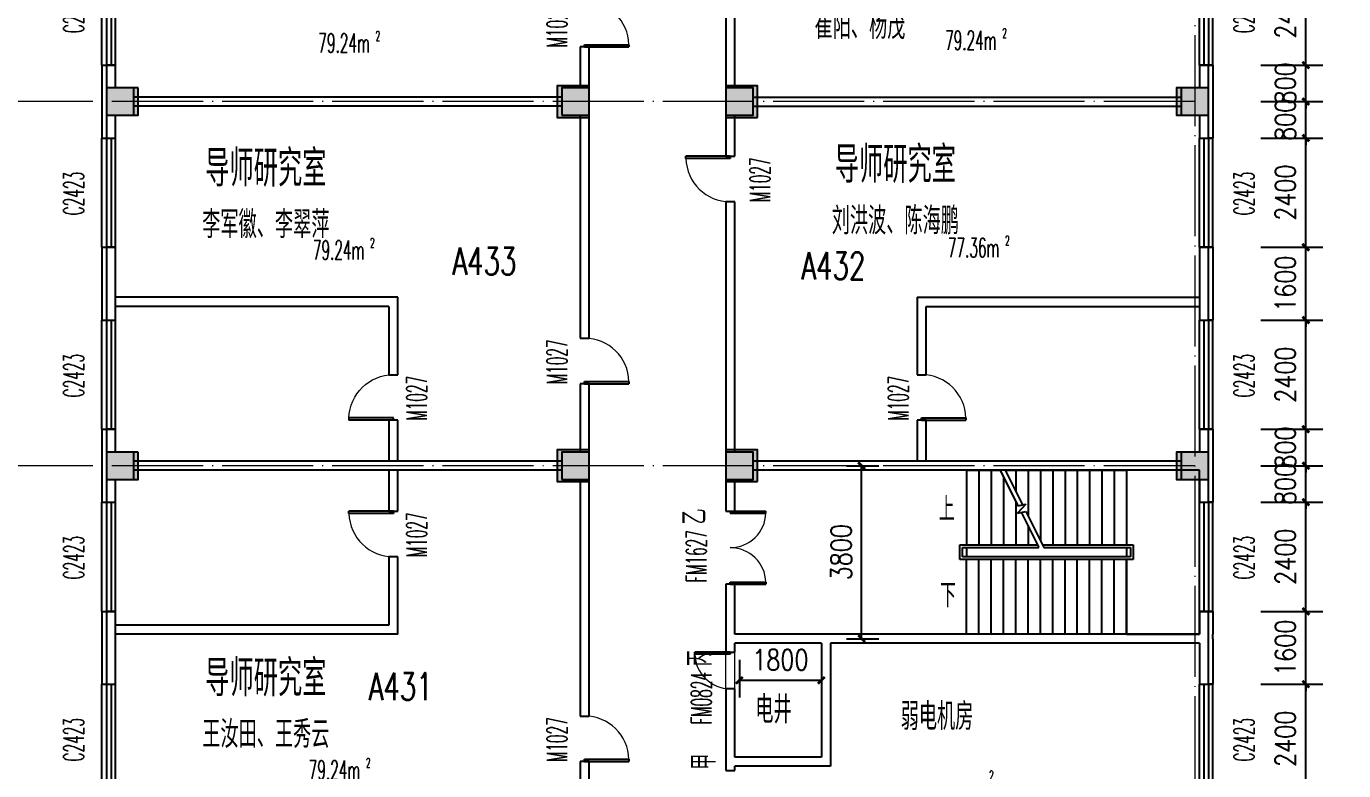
# Model space of a CAD drawing. Extents: x 1417642 to 3570900, y 124798 to 1191112.
# Drawn here: x 1441751 to 1470680, y 312517 to 328871 of the extents above; entities that cross this region are included whole.
import ezdxf

# ---------------------------------------------------------------- set-up
doc = ezdxf.new("R2010")
doc.units = 0
doc.header["$LTSCALE"] = 1000
doc.header["$MEASUREMENT"] = 0
doc.linetypes.add('DOTE', pattern=[2.42, 2, -0.2, 0.02, -0.2])
doc.layers.get('0').update_dxf_attribs({"linetype": 'CONTINUOUS'})
doc.layers.get('Defpoints').update_dxf_attribs({"linetype": 'CONTINUOUS'})
for name, color, linetype in [('colu', 2, 'CONTINUOUS'), ('COLUMN', 9, 'CONTINUOUS'), ('DIM_SYMB', 3, 'CONTINUOUS'), ('DOTE', 1, 'DOTE'), ('PUB_DIM', 3, 'CONTINUOUS'), ('PUB_HATCH', 8, 'CONTINUOUS'), ('PUB_TEXT', 40, 'CONTINUOUS'), ('SPACE', 7, 'CONTINUOUS'), ('STAIR', 2, 'CONTINUOUS'), ('SURFACE', 6, 'CONTINUOUS'), ('tiaozheng', 20, 'CONTINUOUS'), ('WALL', 4, 'CONTINUOUS'), ('WALL-MOVE', 6, 'CONTINUOUS'), ('WINDOW', 2, 'CONTINUOUS'), ('WINDOW_TEXT', 7, 'CONTINUOUS'), ('填充', 252, 'CONTINUOUS'), ('柱填充', 8, 'CONTINUOUS')]:
    doc.layers.add(name, color=color, linetype=linetype)
doc.styles.add('_TCH_DIM', font='ROMANS', dxfattribs={"width": 0.7, "bigfont": 'Z'})
doc.styles.add('_TCH_SPACE', font='ROMANS', dxfattribs={"width": 0.7, "height": 5, "bigfont": 'Z'})
doc.styles.add('_TCH_WINDOW', font='ROMANS.shx', dxfattribs={"width": 0.7, "height": 400, "bigfont": 'Z.shx'})
doc.styles.add('DIM_FONT', font='SIMPLEX.shx', dxfattribs={"width": 0.8})
doc.styles.add('Z', font='ROMANS', dxfattribs={"width": 0.7, "bigfont": 'Z'})
doc.dimstyles.new('DIMN150', dxfattribs={"dimscale": 1.5, "dimtxt": 300, "dimasz": 100, "dimexe": 250, "dimexo": 300, "dimgap": 150, "dimtad": 1, "dimdec": 0, "dimzin": 0, "dimdsep": 46, "dimtxsty": 'DIM_FONT', "dimblk": 'ARCHTICK', "dimcen": 0.09, "dimdle": 1.5, "dimclrt": 7, "dimazin": 2, "dimtfac": 1, "dimtdec": 0, "dimtix": 1, "dimtmove": 2, "dimatfit": 3, "dimldrblk": 'ARCHTICK', "dimfxl": 1, "dimtolj": 1, "dimtzin": 0, "dimarcsym": 0})

# ---------------------------------------------------------------- blocks, each defined once
blk = doc.blocks.new('896')
at = {"layer": '柱填充'}
h = blk.add_hatch(color=256, dxfattribs=at)
h.paths.add_polyline_path([(1580873, 568265), (1580873, 568965), (1580273, 568965), (1580273, 568265)])
h.paths.add_polyline_path([(1572873, 568265), (1572873, 568965), (1572273, 568965), (1572273, 568265)])
h.paths.add_polyline_path([(1564873, 568265), (1564873, 568965), (1564273, 568965), (1564273, 568265)])
h.paths.add_polyline_path([(1556873, 568265), (1556873, 568965), (1556273, 568965), (1556273, 568265)])
h.paths.add_polyline_path([(1546873, 568265), (1546873, 568965), (1546273, 568965), (1546273, 568265)])
h.paths.add_polyline_path([(1536873, 568265), (1536873, 568965), (1536273, 568965), (1536273, 568265)])
h.paths.add_polyline_path([(1533273, 568265), (1533273, 568965), (1532673, 568965), (1532673, 568265)])
h.paths.add_polyline_path([(1523273, 568365), (1523273, 568965), (1522673, 568965), (1522673, 568365)])
h.paths.add_polyline_path([(1590123, 558965), (1589423, 558965), (1589423, 558365), (1590123, 558365)])
h.paths.add_polyline_path([(1580923, 558365), (1580923, 559065), (1580223, 559065), (1580223, 558365)])
h.paths.add_polyline_path([(1572923, 558365), (1572923, 559065), (1572223, 559065), (1572223, 558365)])
h.paths.add_polyline_path([(1564923, 558365), (1564923, 559065), (1564223, 559065), (1564223, 558365)])
h.paths.add_polyline_path([(1556923, 558365), (1556923, 559065), (1556223, 559065), (1556223, 558365)])
h.paths.add_polyline_path([(1546923, 558365), (1546923, 559065), (1546223, 559065), (1546223, 558365)])
h.paths.add_polyline_path([(1536873, 558365), (1536873, 558965), (1536273, 558965), (1536273, 558365)])
h.paths.add_polyline_path([(1533273, 558365), (1533273, 558965), (1532673, 558965), (1532673, 558365)])
h.paths.add_polyline_path([(1523372, 558965), (1522672, 558965), (1522672, 558365), (1523372, 558365)])
h.paths.add_polyline_path([(1590123, 554765), (1590123, 555365), (1589523, 555365), (1589523, 554765)])
h.paths.add_polyline_path([(1580873, 554765), (1580873, 555365), (1580273, 555365), (1580273, 554765)])
h.paths.add_polyline_path([(1572873, 554765), (1572873, 555365), (1572273, 555365), (1572273, 554765)])
h.paths.add_polyline_path([(1564873, 554765), (1564873, 555365), (1564273, 555365), (1564273, 554765)])
h.paths.add_polyline_path([(1556873, 554765), (1556873, 555365), (1556273, 555365), (1556273, 554765)])
h.paths.add_polyline_path([(1546873, 554765), (1546873, 555365), (1546273, 555365), (1546273, 554765)])
h.paths.add_polyline_path([(1536873, 554765), (1536873, 555365), (1536273, 555365), (1536273, 554765)])
h.paths.add_polyline_path([(1533273, 554765), (1533273, 555365), (1532673, 555365), (1532673, 554765)])
h.paths.add_polyline_path([(1523372, 555365), (1522672, 555365), (1522672, 554765), (1523372, 554765)])
h.paths.add_polyline_path([(1590123, 546765), (1590123, 547365), (1589523, 547365), (1589523, 546765)])
h.paths.add_polyline_path([(1580873, 546765), (1580873, 547365), (1580273, 547365), (1580273, 546765)])
h.paths.add_polyline_path([(1572873, 546765), (1572873, 547365), (1572273, 547365), (1572273, 546765)])
h.paths.add_polyline_path([(1564873, 546765), (1564873, 547365), (1564273, 547365), (1564273, 546765)])
h.paths.add_polyline_path([(1556873, 546765), (1556873, 547365), (1556273, 547365), (1556273, 546765)])
h.paths.add_polyline_path([(1546873, 546715), (1546873, 547415), (1546173, 547415), (1546173, 546715)])
h.paths.add_polyline_path([(1536973, 546715), (1536973, 547415), (1536273, 547415), (1536273, 546715)])
h.paths.add_polyline_path([(1533273, 546715), (1533273, 547415), (1532573, 547415), (1532573, 546715)])
h.paths.add_polyline_path([(1523372, 547365), (1522672, 547365), (1522672, 546765), (1523372, 546765)])
h.paths.add_polyline_path([(1546873, 539365), (1546173, 539365), (1546173, 538765), (1546873, 538765)])
h.paths.add_polyline_path([(1536973, 538715), (1536973, 539415), (1536273, 539415), (1536273, 538715)])
h.paths.add_polyline_path([(1533273, 538715), (1533273, 539415), (1532573, 539415), (1532573, 538715)])
h.paths.add_polyline_path([(1523372, 539365), (1522672, 539365), (1522672, 538765), (1523372, 538765)])
h.paths.add_polyline_path([(1546873, 531365), (1546173, 531365), (1546173, 530765), (1546873, 530765)])
h.paths.add_polyline_path([(1536973, 530715), (1536973, 531415), (1536273, 531415), (1536273, 530715)])
h.paths.add_polyline_path([(1533273, 530715), (1533273, 531415), (1532573, 531415), (1532573, 530715)])
h.paths.add_polyline_path([(1523372, 531365), (1522672, 531365), (1522672, 530765), (1523372, 530765)])
h.paths.add_polyline_path([(1546873, 523365), (1546173, 523365), (1546173, 522765), (1546873, 522765)])
h.paths.add_polyline_path([(1536973, 522715), (1536973, 523415), (1536273, 523415), (1536273, 522715)])
h.paths.add_polyline_path([(1533273, 522715), (1533273, 523415), (1532573, 523415), (1532573, 522715)])
h.paths.add_polyline_path([(1523372, 523365), (1522672, 523365), (1522672, 522765), (1523372, 522765)])
h.paths.add_polyline_path([(1546873, 515365), (1546173, 515365), (1546173, 514765), (1546873, 514765)])
h.paths.add_polyline_path([(1536973, 514715), (1536973, 515415), (1536273, 515415), (1536273, 514715)])
h.paths.add_polyline_path([(1533273, 514715), (1533273, 515415), (1532573, 515415), (1532573, 514715)])
h.paths.add_polyline_path([(1523372, 515365), (1522672, 515365), (1522672, 514765), (1523372, 514765)])
h.paths.add_polyline_path([(1546873, 507365), (1546173, 507365), (1546173, 506765), (1546873, 506765)])
h.paths.add_polyline_path([(1536973, 506715), (1536973, 507415), (1536273, 507415), (1536273, 506715)])
h.paths.add_polyline_path([(1533273, 506715), (1533273, 507415), (1532573, 507415), (1532573, 506715)])
h.paths.add_polyline_path([(1523372, 507365), (1522672, 507365), (1522672, 506765), (1523372, 506765)])
h.paths.add_polyline_path([(1546873, 499365), (1546173, 499365), (1546173, 498765), (1546873, 498765)])
h.paths.add_polyline_path([(1536973, 498715), (1536973, 499415), (1536273, 499415), (1536273, 498715)])
h.paths.add_polyline_path([(1533273, 498715), (1533273, 499415), (1532573, 499415), (1532573, 498715)])
h.paths.add_polyline_path([(1523372, 499365), (1522672, 499365), (1522672, 498765), (1523372, 498765)])
h.paths.add_polyline_path([(1546873, 490765), (1546873, 491365), (1546273, 491365), (1546273, 490765)])
h.paths.add_polyline_path([(1536873, 490765), (1536873, 491365), (1536273, 491365), (1536273, 490765)])
h.paths.add_polyline_path([(1533273, 490765), (1533273, 491365), (1532673, 491365), (1532673, 490765)])
h.paths.add_polyline_path([(1523273, 490765), (1523273, 491365), (1522673, 491365), (1522673, 490765)])
at = {"layer": 'colu'}
for points in [[(1523372, 531365), (1522672, 531365), (1522672, 530765), (1523372, 530765)], [(1533273, 530715), (1533273, 531415), (1532573, 531415), (1532573, 530715)], [(1536973, 530715), (1536973, 531415), (1536273, 531415), (1536273, 530715)], [(1546873, 531365), (1546173, 531365), (1546173, 530765), (1546873, 530765)], [(1523372, 523365), (1522672, 523365), (1522672, 522765), (1523372, 522765)], [(1533273, 522715), (1533273, 523415), (1532573, 523415), (1532573, 522715)], [(1536973, 522715), (1536973, 523415), (1536273, 523415), (1536273, 522715)], [(1546873, 523365), (1546173, 523365), (1546173, 522765), (1546873, 522765)]]:
    blk.add_lwpolyline(points, close=True, dxfattribs=at)
blk = doc.blocks.new('_ArchTick')
at = {"color": 0, "linetype": 'ByBlock', "const_width": 0.4}
blk.add_lwpolyline([(-0.5, -0.5), (0.5, 0.5)], dxfattribs=at)
blk = doc.blocks.new('*D1134')
at = {"layer": 'Defpoints', "color": 0}
for p in [(1468409, 314417), (1469849, 314417), (1468409, 312017)]:
    blk.add_point(p, dxfattribs=at)
at = {"layer": 'PUB_DIM', "color": 0, "lineweight": -2}
for p, q in [((1468859, 314417), (1470224, 314417)), ((1469849, 312015), (1469849, 314419)), ((1468859, 312017), (1470224, 312017))]:
    blk.add_line(p, q, dxfattribs=at)
at = {"layer": 'PUB_DIM', "color": 0, "lineweight": -2, "xscale": 150, "yscale": 150, "zscale": 150}
for p, rotation in [((1469849, 314417), 90), ((1469849, 312017), 270)]:
    blk.add_blockref('_ArchTick', p, dxfattribs=dict(at, rotation=rotation))
at = {"layer": 'PUB_DIM', "color": 7, "insert": (1469399, 313217), "char_height": 450, "attachment_point": 5, "rotation": 90, "style": 'DIM_FONT'}
blk.add_mtext('\\A1;2400', dxfattribs=at)
blk = doc.blocks.new('*D1135')
at = {"layer": 'Defpoints', "color": 0}
for p in [(1468409, 316017), (1469849, 316017), (1468409, 314417)]:
    blk.add_point(p, dxfattribs=at)
at = {"layer": 'PUB_DIM', "color": 0, "lineweight": -2}
for p, q in [((1468859, 316017), (1470224, 316017)), ((1469849, 316017), (1469849, 316167)), ((1469849, 314417), (1469849, 316017)), ((1468859, 314417), (1470224, 314417)), ((1469849, 314417), (1469849, 314267))]:
    blk.add_line(p, q, dxfattribs=at)
at = {"layer": 'PUB_DIM', "color": 0, "lineweight": -2, "xscale": 150, "yscale": 150, "zscale": 150}
for p, rotation in [((1469849, 316017), 270), ((1469849, 314417), 90)]:
    blk.add_blockref('_ArchTick', p, dxfattribs=dict(at, rotation=rotation))
at = {"layer": 'PUB_DIM', "color": 7, "insert": (1469399, 315217), "char_height": 450, "attachment_point": 5, "rotation": 90, "style": 'DIM_FONT'}
blk.add_mtext('\\A1;1600', dxfattribs=at)
blk = doc.blocks.new('*D1136')
at = {"layer": 'Defpoints', "color": 0}
for p in [(1468409, 318417), (1469849, 318417), (1468409, 316017)]:
    blk.add_point(p, dxfattribs=at)
at = {"layer": 'PUB_DIM', "color": 0, "lineweight": -2}
for p, q in [((1468859, 318417), (1470224, 318417)), ((1469849, 316015), (1469849, 318419)), ((1468859, 316017), (1470224, 316017))]:
    blk.add_line(p, q, dxfattribs=at)
at = {"layer": 'PUB_DIM', "color": 0, "lineweight": -2, "xscale": 150, "yscale": 150, "zscale": 150}
for p, rotation in [((1469849, 318417), 90), ((1469849, 316017), 270)]:
    blk.add_blockref('_ArchTick', p, dxfattribs=dict(at, rotation=rotation))
at = {"layer": 'PUB_DIM', "color": 7, "insert": (1469399, 317217), "char_height": 450, "attachment_point": 5, "rotation": 90, "style": 'DIM_FONT'}
blk.add_mtext('\\A1;2400', dxfattribs=at)
blk = doc.blocks.new('*D1137')
at = {"layer": 'Defpoints', "color": 0}
for p in [(1468409, 319217), (1469849, 319217), (1468409, 318417)]:
    blk.add_point(p, dxfattribs=at)
at = {"layer": 'PUB_DIM', "color": 0, "lineweight": -2}
for p, q in [((1468859, 319217), (1470224, 319217)), ((1469849, 319217), (1469849, 319367)), ((1469849, 318417), (1469849, 319217)), ((1468859, 318417), (1470224, 318417)), ((1469849, 318417), (1469849, 318267))]:
    blk.add_line(p, q, dxfattribs=at)
at = {"layer": 'PUB_DIM', "color": 0, "lineweight": -2, "xscale": 150, "yscale": 150, "zscale": 150}
for p, rotation in [((1469849, 319217), 270), ((1469849, 318417), 90)]:
    blk.add_blockref('_ArchTick', p, dxfattribs=dict(at, rotation=rotation))
at = {"layer": 'PUB_DIM', "color": 7, "insert": (1469399, 318817), "char_height": 450, "attachment_point": 5, "rotation": 90, "style": 'DIM_FONT'}
blk.add_mtext('\\A1;800', dxfattribs=at)
blk = doc.blocks.new('*D1138')
at = {"layer": 'Defpoints', "color": 0}
for p in [(1468409, 320017), (1469849, 320017), (1468409, 319217)]:
    blk.add_point(p, dxfattribs=at)
at = {"layer": 'PUB_DIM', "color": 0, "lineweight": -2}
for p, q in [((1468859, 320017), (1470224, 320017)), ((1469849, 320017), (1469849, 320167)), ((1469849, 319217), (1469849, 320017)), ((1468859, 319217), (1470224, 319217)), ((1469849, 319217), (1469849, 319067))]:
    blk.add_line(p, q, dxfattribs=at)
at = {"layer": 'PUB_DIM', "color": 0, "lineweight": -2, "xscale": 150, "yscale": 150, "zscale": 150}
for p, rotation in [((1469849, 320017), 270), ((1469849, 319217), 90)]:
    blk.add_blockref('_ArchTick', p, dxfattribs=dict(at, rotation=rotation))
at = {"layer": 'PUB_DIM', "color": 7, "insert": (1469399, 319617), "char_height": 450, "attachment_point": 5, "rotation": 90, "style": 'DIM_FONT'}
blk.add_mtext('\\A1;800', dxfattribs=at)
blk = doc.blocks.new('*D1139')
at = {"layer": 'Defpoints', "color": 0}
for p in [(1468409, 322417), (1469849, 322417), (1468409, 320017)]:
    blk.add_point(p, dxfattribs=at)
at = {"layer": 'PUB_DIM', "color": 0, "lineweight": -2}
for p, q in [((1468859, 322417), (1470224, 322417)), ((1469849, 320015), (1469849, 322419)), ((1468859, 320017), (1470224, 320017))]:
    blk.add_line(p, q, dxfattribs=at)
at = {"layer": 'PUB_DIM', "color": 0, "lineweight": -2, "xscale": 150, "yscale": 150, "zscale": 150}
for p, rotation in [((1469849, 322417), 90), ((1469849, 320017), 270)]:
    blk.add_blockref('_ArchTick', p, dxfattribs=dict(at, rotation=rotation))
at = {"layer": 'PUB_DIM', "color": 7, "insert": (1469399, 321217), "char_height": 450, "attachment_point": 5, "rotation": 90, "style": 'DIM_FONT'}
blk.add_mtext('\\A1;2400', dxfattribs=at)
blk = doc.blocks.new('*D1140')
at = {"layer": 'Defpoints', "color": 0}
for p in [(1468409, 324017), (1469849, 324017), (1468409, 322417)]:
    blk.add_point(p, dxfattribs=at)
at = {"layer": 'PUB_DIM', "color": 0, "lineweight": -2}
for p, q in [((1468859, 324017), (1470224, 324017)), ((1469849, 324017), (1469849, 324167)), ((1469849, 322417), (1469849, 324017)), ((1468859, 322417), (1470224, 322417)), ((1469849, 322417), (1469849, 322267))]:
    blk.add_line(p, q, dxfattribs=at)
at = {"layer": 'PUB_DIM', "color": 0, "lineweight": -2, "xscale": 150, "yscale": 150, "zscale": 150}
for p, rotation in [((1469849, 324017), 270), ((1469849, 322417), 90)]:
    blk.add_blockref('_ArchTick', p, dxfattribs=dict(at, rotation=rotation))
at = {"layer": 'PUB_DIM', "color": 7, "insert": (1469399, 323217), "char_height": 450, "attachment_point": 5, "rotation": 90, "style": 'DIM_FONT'}
blk.add_mtext('\\A1;1600', dxfattribs=at)
blk = doc.blocks.new('*D1141')
at = {"layer": 'Defpoints', "color": 0}
for p in [(1468409, 326417), (1469849, 326417), (1468409, 324017)]:
    blk.add_point(p, dxfattribs=at)
at = {"layer": 'PUB_DIM', "color": 0, "lineweight": -2}
for p, q in [((1468859, 326417), (1470224, 326417)), ((1469849, 324015), (1469849, 326419)), ((1468859, 324017), (1470224, 324017))]:
    blk.add_line(p, q, dxfattribs=at)
at = {"layer": 'PUB_DIM', "color": 0, "lineweight": -2, "xscale": 150, "yscale": 150, "zscale": 150}
for p, rotation in [((1469849, 326417), 90), ((1469849, 324017), 270)]:
    blk.add_blockref('_ArchTick', p, dxfattribs=dict(at, rotation=rotation))
at = {"layer": 'PUB_DIM', "color": 7, "insert": (1469399, 325217), "char_height": 450, "attachment_point": 5, "rotation": 90, "style": 'DIM_FONT'}
blk.add_mtext('\\A1;2400', dxfattribs=at)
blk = doc.blocks.new('*D1142')
at = {"layer": 'Defpoints', "color": 0}
for p in [(1468409, 327217), (1469849, 327217), (1468409, 326417)]:
    blk.add_point(p, dxfattribs=at)
at = {"layer": 'PUB_DIM', "color": 0, "lineweight": -2}
for p, q in [((1468859, 327217), (1470224, 327217)), ((1469849, 327217), (1469849, 327367)), ((1469849, 326417), (1469849, 327217)), ((1468859, 326417), (1470224, 326417)), ((1469849, 326417), (1469849, 326267))]:
    blk.add_line(p, q, dxfattribs=at)
at = {"layer": 'PUB_DIM', "color": 0, "lineweight": -2, "xscale": 150, "yscale": 150, "zscale": 150}
for p, rotation in [((1469849, 327217), 270), ((1469849, 326417), 90)]:
    blk.add_blockref('_ArchTick', p, dxfattribs=dict(at, rotation=rotation))
at = {"layer": 'PUB_DIM', "color": 7, "insert": (1469399, 326817), "char_height": 450, "attachment_point": 5, "rotation": 90, "style": 'DIM_FONT'}
blk.add_mtext('\\A1;800', dxfattribs=at)
blk = doc.blocks.new('*D1143')
at = {"layer": 'Defpoints', "color": 0}
for p in [(1468409, 328017), (1469849, 328017), (1468409, 327217)]:
    blk.add_point(p, dxfattribs=at)
at = {"layer": 'PUB_DIM', "color": 0, "lineweight": -2}
for p, q in [((1469849, 328017), (1469849, 328167)), ((1468859, 328017), (1470224, 328017)), ((1469849, 327217), (1469849, 328017)), ((1468859, 327217), (1470224, 327217)), ((1469849, 327217), (1469849, 327067))]:
    blk.add_line(p, q, dxfattribs=at)
at = {"layer": 'PUB_DIM', "color": 0, "lineweight": -2, "xscale": 150, "yscale": 150, "zscale": 150}
for p, rotation in [((1469849, 328017), 270), ((1469849, 327217), 90)]:
    blk.add_blockref('_ArchTick', p, dxfattribs=dict(at, rotation=rotation))
at = {"layer": 'PUB_DIM', "color": 7, "insert": (1469399, 327617), "char_height": 450, "attachment_point": 5, "rotation": 90, "style": 'DIM_FONT'}
blk.add_mtext('\\A1;800', dxfattribs=at)
blk = doc.blocks.new('*D1144')
at = {"layer": 'Defpoints', "color": 0}
for p in [(1468409, 330417), (1469849, 330417), (1468409, 328017)]:
    blk.add_point(p, dxfattribs=at)
at = {"layer": 'PUB_DIM', "color": 0, "lineweight": -2}
for p, q in [((1468859, 330417), (1470224, 330417)), ((1469849, 328015), (1469849, 330419)), ((1468859, 328017), (1470224, 328017))]:
    blk.add_line(p, q, dxfattribs=at)
at = {"layer": 'PUB_DIM', "color": 0, "lineweight": -2, "xscale": 150, "yscale": 150, "zscale": 150}
for p, rotation in [((1469849, 330417), 90), ((1469849, 328017), 270)]:
    blk.add_blockref('_ArchTick', p, dxfattribs=dict(at, rotation=rotation))
at = {"layer": 'PUB_DIM', "color": 7, "insert": (1469399, 329217), "char_height": 450, "attachment_point": 5, "rotation": 90, "style": 'DIM_FONT'}
blk.add_mtext('\\A1;2400', dxfattribs=at)
blk = doc.blocks.new('*D1178')
at = {"layer": 'Defpoints', "color": 0}
for p in [(1459310, 319217), (1460094, 319217), (1459310, 315417)]:
    blk.add_point(p, dxfattribs=at)
at = {"layer": 'PUB_DIM', "color": 0, "lineweight": -2}
for p, q in [((1459760, 319217), (1460469, 319217)), ((1460094, 315415), (1460094, 319219)), ((1459760, 315417), (1460469, 315417))]:
    blk.add_line(p, q, dxfattribs=at)
at = {"layer": 'PUB_DIM', "color": 0, "lineweight": -2, "xscale": 150, "yscale": 150, "zscale": 150}
for p, rotation in [((1460094, 319217), 90), ((1460094, 315417), 270)]:
    blk.add_blockref('_ArchTick', p, dxfattribs=dict(at, rotation=rotation))
at = {"layer": 'PUB_DIM', "color": 7, "insert": (1459644, 317317), "char_height": 450, "attachment_point": 5, "rotation": 90, "style": 'DIM_FONT'}
blk.add_mtext('\\A1;3800', dxfattribs=at)
blk = doc.blocks.new('*D1443')
at = {"layer": 'Defpoints', "color": 0}
for p in [(1457410, 315403), (1459210, 315403), (1459210, 314503)]:
    blk.add_point(p, dxfattribs=at)
at = {"layer": 'PUB_DIM', "color": 0, "lineweight": -2}
for p, q in [((1457410, 314953), (1457410, 314128)), ((1459210, 314953), (1459210, 314128)), ((1457408, 314503), (1459213, 314503))]:
    blk.add_line(p, q, dxfattribs=at)
at = {"layer": 'PUB_DIM', "color": 0, "lineweight": -2, "xscale": 150, "yscale": 150, "zscale": 150, "rotation": 180}
blk.add_blockref('_ArchTick', (1457410, 314503), dxfattribs=at)
at = {"layer": 'PUB_DIM', "color": 0, "lineweight": -2, "xscale": 150, "yscale": 150, "zscale": 150}
blk.add_blockref('_ArchTick', (1459210, 314503), dxfattribs=at)
at = {"layer": 'PUB_DIM', "color": 7, "insert": (1458310, 314953), "char_height": 450, "attachment_point": 5, "style": 'DIM_FONT'}
blk.add_mtext('\\A1;1800', dxfattribs=at)
blk = doc.blocks.new('_FZH')
blk.add_lwpolyline([(-0.5, -0.5), (0.5, -0.5), (0.5, 0.5), (-0.5, 0.5)], close=True)
at = {"layer": 'PUB_HATCH'}
blk.add_solid([(-0.5, -0.5), (0.5, -0.5), (-0.5, 0.5), (0.5, 0.5)], dxfattribs=at)
blk = doc.blocks.new('$TCHSYS$WIN2D')
for p, q in [((-0.5, 0.5), (0.5, 0.5)), ((-0.5, 0.5), (-0.5, -0.5)), ((0.5, 0.5), (0.5, -0.5)), ((0.5, 0.167), (-0.5, 0.167)), ((0.5, -0.167), (-0.5, -0.167)), ((-0.5, -0.5), (0.5, -0.5))]:
    blk.add_line(p, q)
blk = doc.blocks.new('$DorLib2D$00000001')
for p, q in [((0.45, 0.975), (0.5, 0.975)), ((0.45, 0), (0.45, 0.975)), ((0.5, 0), (0.5, 0.975)), ((0.5, 0), (0.45, 0))]:
    blk.add_line(p, q)
at = {"lineweight": 13}
blk.add_arc((0.475, 0), 0.975, 91.4693, 180, dxfattribs=at)
blk = doc.blocks.new('$DorLib2D$00000002')
for p, q in [((-0.5, 0), (-0.5, 0.4875)), ((-0.475, 0.4875), (-0.5, 0.4875)), ((-0.475, 0), (-0.475, 0.4875)), ((0.475, 0), (0.475, 0.4875)), ((0.475, 0.4875), (0.5, 0.4875)), ((0.5, 0), (0.5, 0.4875)), ((-0.5, 0), (-0.475, 0)), ((0.5, 0), (0.475, 0))]:
    blk.add_line(p, q)
at = {"lineweight": 13}
for centre, start, end in [((-0.4875, 0), 0, 88.53072), ((0.4875, 0), 91.46928, 180)]:
    blk.add_arc(centre, 0.4875, start, end, dxfattribs=at)

msp = doc.modelspace()

# ---------------------------------------------------------------- linework, layer by layer
at = {"layer": 'DIM_SYMB'}
for points in [[(1462265.3, 318267, 0, 0, 0), (1463030.3, 318267, 120, 0, 0), (1463480.3, 318267, 0, 0, 0)], [(1462265.3, 316367, 0, 0, 0), (1466710.3, 316367, 0, 0, 0), (1466710.3, 318267, 0, 0, 0), (1464200.3, 318267, 120, 0, 0), (1463750.3, 318267, 0, 0, 0)]]:
    msp.add_lwpolyline(points, format="xyseb", dxfattribs=at)
at = {"layer": 'DOTE', "lineweight": 0}
for points in [[(1467410.3, 369817), (1467410.3, 259645.1)], [(1467410.3, 327217), (1432083.9, 327217)], [(1467410.3, 319217), (1432083.9, 319217)]]:
    msp.add_lwpolyline(points, dxfattribs=at)
at = {"layer": 'STAIR'}
for p, q in [((1462400.3, 319117), (1463136.3, 319117)), ((1462400.3, 319117), (1462400.3, 317477)), ((1462670.3, 319117), (1462670.3, 317477)), ((1462940.3, 319117), (1462940.3, 317477)), ((1463136.3, 319117), (1463524.5, 318337.1)), ((1463248, 319117), (1465910.3, 319117)), ((1463248, 319117), (1463626, 318357.7)), ((1463480.3, 319117), (1463480.3, 318650.4)), ((1463750.3, 319117), (1463750.3, 318108)), ((1464020.3, 319117), (1464020.3, 317565.6)), ((1464290.3, 319117), (1464290.3, 317477)), ((1464560.3, 319117), (1464560.3, 317477)), ((1464830.3, 319117), (1464830.3, 317477)), ((1465100.3, 319117), (1465100.3, 317477)), ((1465370.3, 319117), (1465370.3, 317477)), ((1465640.3, 319117), (1465640.3, 317477)), ((1465910.3, 319117), (1465910.3, 317477)), ((1467510.3, 319117), (1465910.3, 319117)), ((1465910.3, 319117), (1465910.3, 317477)), ((1467510.3, 315517), (1467510.3, 319117)), ((1463210.3, 318968.3), (1463210.3, 317477)), ((1463480.3, 318426), (1463480.3, 317477)), ((1463699.4, 318372.6), (1463514.1, 318177.6)), ((1463524.5, 318337.1), (1463699.4, 318372.6)), ((1463514.1, 318177.6), (1463697.2, 318214.7)), ((1463595.7, 318194.1), (1463982.6, 317417)), ((1463697.2, 318214.7), (1464094.3, 317417)), ((1463750.3, 317883.6), (1463750.3, 317477)), ((1462250.3, 317157), (1462250.3, 317477)), ((1462250.3, 317477), (1463952.7, 317477)), ((1462310.3, 317217), (1462310.3, 317417)), ((1462310.3, 317417), (1463982.6, 317417)), ((1462400.3, 317417), (1463982.6, 317417)), ((1462400.3, 317417), (1462400.3, 317217)), ((1464064.4, 317477), (1466060.3, 317477)), ((1464094.3, 317417), (1465910.3, 317417)), ((1464094.3, 317417), (1466000.3, 317417)), ((1465910.3, 317417), (1465910.3, 317217)), ((1466000.3, 317417), (1466000.3, 317217)), ((1466060.3, 317477), (1466060.3, 317157)), ((1466060.3, 317157), (1462250.3, 317157)), ((1466000.3, 317217), (1462310.3, 317217)), ((1465910.3, 317217), (1462400.3, 317217)), ((1462400.3, 315517), (1462400.3, 317157)), ((1462670.3, 315517), (1462670.3, 317157)), ((1462940.3, 315517), (1462940.3, 317157)), ((1463210.3, 315517), (1463210.3, 317157)), ((1463480.3, 315517), (1463480.3, 317157)), ((1463750.3, 315517), (1463750.3, 317157)), ((1464020.3, 315517), (1464020.3, 317157)), ((1464290.3, 315517), (1464290.3, 317157)), ((1464560.3, 315517), (1464560.3, 317157)), ((1464830.3, 315517), (1464830.3, 317157)), ((1465100.3, 315517), (1465100.3, 317157)), ((1465370.3, 315517), (1465370.3, 317157)), ((1465640.3, 315517), (1465640.3, 317157)), ((1465910.3, 315517), (1465910.3, 317157)), ((1465910.3, 317157), (1465910.3, 315517)), ((1465910.3, 315517), (1462400.3, 315517)), ((1465910.3, 315517), (1467510.3, 315517))]:
    msp.add_line(p, q, dxfattribs=at)
at = {"layer": 'SURFACE'}
for p, q in [((1443410.3, 328017), (1443510.3, 328017)), ((1443410.3, 328017), (1443410.3, 327217)), ((1467810.3, 328017), (1467710.3, 328017)), ((1467810.3, 328017), (1467810.3, 327217)), ((1443410.3, 327417), (1443410.3, 326417)), ((1467810.3, 327217), (1467810.3, 326417)), ((1443410.3, 326417), (1443510.3, 326417)), ((1467810.3, 326417), (1467710.3, 326417)), ((1443410.3, 324017), (1443510.3, 324017)), ((1443410.3, 324017), (1443410.3, 322817)), ((1467810.3, 324017), (1467710.3, 324017)), ((1467810.3, 324017), (1467810.3, 322817)), ((1443410.3, 322817), (1443410.3, 322417)), ((1467810.3, 322817), (1467810.3, 322417)), ((1443410.3, 322417), (1443510.3, 322417)), ((1467810.3, 322417), (1467710.3, 322417)), ((1443410.3, 320017), (1443510.3, 320017)), ((1443410.3, 320017), (1443410.3, 319217)), ((1467810.3, 320017), (1467710.3, 320017)), ((1467810.3, 320017), (1467810.3, 319217)), ((1467810.3, 319417), (1467810.3, 318417)), ((1443410.3, 319217), (1443410.3, 318417)), ((1443410.3, 318417), (1443510.3, 318417)), ((1467810.3, 318417), (1467710.3, 318417)), ((1443410.3, 316017), (1443510.3, 316017)), ((1443410.3, 316017), (1443410.3, 315617)), ((1467810.3, 316017), (1467710.3, 316017)), ((1467810.3, 316017), (1467810.3, 315517)), ((1443410.3, 315617), (1443410.3, 314417)), ((1467810.3, 315417), (1467810.3, 315517)), ((1467810.3, 315517), (1467810.3, 315517)), ((1467810.3, 315417), (1467810.3, 314417)), ((1443410.3, 314417), (1443510.3, 314417)), ((1467810.3, 314417), (1467710.3, 314417))]:
    msp.add_line(p, q, dxfattribs=at)
at = {"layer": 'WALL'}
for p, q in [((1457110.3, 333017), (1457110.3, 327517)), ((1457310.3, 327517), (1457310.3, 333017)), ((1454110.3, 328417), (1453910.3, 328417)), ((1453910.3, 328417), (1453910.3, 327517)), ((1454110.3, 327517), (1454110.3, 328417)), ((1443710.3, 328017), (1443510.3, 328017)), ((1443510.3, 328017), (1443510.3, 327517)), ((1443710.3, 327517), (1443710.3, 328017)), ((1467710.3, 328017), (1467510.3, 328017)), ((1467510.3, 328017), (1467510.3, 327517)), ((1467710.3, 327517), (1467710.3, 328017)), ((1453510.3, 327317), (1444110.3, 327317)), ((1457710.3, 327317), (1467110.3, 327317)), ((1443510.3, 326917), (1443510.3, 326417)), ((1443710.3, 326417), (1443710.3, 326917)), ((1453510.3, 327117), (1444110.3, 327117)), ((1453910.3, 326917), (1453910.3, 322017)), ((1454110.3, 322017), (1454110.3, 326917)), ((1457110.3, 326917), (1457110.3, 326017)), ((1457310.3, 326017), (1457310.3, 326917)), ((1457710.3, 327117), (1467110.3, 327117)), ((1467510.3, 326917), (1467510.3, 326417)), ((1467710.3, 326417), (1467710.3, 326917)), ((1443510.3, 326417), (1443710.3, 326417)), ((1467510.3, 326417), (1467710.3, 326417)), ((1457110.3, 326017), (1457310.3, 326017)), ((1457310.3, 325017), (1457110.3, 325017)), ((1457110.3, 325017), (1457110.3, 319517)), ((1457310.3, 319517), (1457310.3, 325017)), ((1443710.3, 324017), (1443510.3, 324017)), ((1443510.3, 324017), (1443510.3, 322817)), ((1443710.3, 322817), (1443710.3, 324017)), ((1467710.3, 324017), (1467510.3, 324017)), ((1467510.3, 324017), (1467510.3, 322817)), ((1467710.3, 322817), (1467710.3, 324017)), ((1443510.3, 322817), (1443510.3, 322417)), ((1443710.3, 322417), (1443710.3, 322817)), ((1467510.3, 322817), (1467510.3, 322417)), ((1467710.3, 322417), (1467710.3, 322817)), ((1443510.3, 322417), (1443710.3, 322417)), ((1467510.3, 322417), (1467710.3, 322417)), ((1453910.3, 322017), (1454110.3, 322017)), ((1454110.3, 321017), (1453910.3, 321017)), ((1453910.3, 321017), (1453910.3, 319517)), ((1454110.3, 319517), (1454110.3, 321017)), ((1443710.3, 320017), (1443510.3, 320017)), ((1443510.3, 320017), (1443510.3, 319517)), ((1443710.3, 319517), (1443710.3, 320017)), ((1467710.3, 320017), (1467510.3, 320017)), ((1467510.3, 320017), (1467510.3, 319517)), ((1467710.3, 319517), (1467710.3, 320017)), ((1449810.3, 319317), (1444110.3, 319317)), ((1449810.3, 319117), (1444110.3, 319117)), ((1453510.3, 319317), (1449810.3, 319317)), ((1453510.3, 319117), (1449810.3, 319117)), ((1461410.3, 319317), (1457710.3, 319317)), ((1461410.3, 319117), (1457710.3, 319117)), ((1467110.3, 319317), (1461410.3, 319317)), ((1467110.3, 319117), (1461410.3, 319117)), ((1443510.3, 318917), (1443510.3, 318417)), ((1443710.3, 318417), (1443710.3, 318917)), ((1453910.3, 318917), (1453910.3, 313717)), ((1454110.3, 313717), (1454110.3, 318917)), ((1457110.3, 318917), (1457110.3, 318217)), ((1457310.3, 318217), (1457310.3, 318917)), ((1467510.3, 318917), (1467510.3, 318417)), ((1467710.3, 318417), (1467710.3, 318917)), ((1443510.3, 318417), (1443710.3, 318417)), ((1467510.3, 318417), (1467710.3, 318417)), ((1457110.3, 318217), (1457310.3, 318217)), ((1457310.3, 316617), (1457110.3, 316617)), ((1457110.3, 316617), (1457110.3, 315417)), ((1457310.3, 315517), (1457310.3, 316617)), ((1443710.3, 316017), (1443510.3, 316017)), ((1443510.3, 316017), (1443510.3, 315617)), ((1443710.3, 315617), (1443710.3, 316017)), ((1467710.3, 316017), (1467510.3, 316017)), ((1467510.3, 316017), (1467510.3, 315517)), ((1467710.3, 315417), (1467710.3, 316017)), ((1443510.3, 315617), (1443510.3, 314417)), ((1443710.3, 314417), (1443710.3, 315617)), ((1457110.3, 315417), (1457110.3, 315117)), ((1459310.3, 315517), (1457310.3, 315517)), ((1467510.3, 315517), (1459310.3, 315517)), ((1467710.3, 314417), (1467710.3, 315417)), ((1457110.3, 315117), (1457310.3, 315117)), ((1459210.3, 315317), (1457310.3, 315317)), ((1457310.3, 315117), (1457310.3, 315317)), ((1459210.3, 315317), (1459210.3, 312817)), ((1467510.3, 315317), (1459410.3, 315317)), ((1459410.3, 315317), (1459410.3, 312617)), ((1467510.3, 315317), (1467510.3, 314417)), ((1443510.3, 314417), (1443710.3, 314417)), ((1457310.3, 314317), (1457110.3, 314317)), ((1457110.3, 314317), (1457110.3, 312717)), ((1457310.3, 312817), (1457310.3, 314317)), ((1467510.3, 314417), (1467710.3, 314417)), ((1453910.3, 313717), (1454110.3, 313717)), ((1459210.3, 312817), (1457310.3, 312817)), ((1454110.3, 312717), (1453910.3, 312717)), ((1453910.3, 312717), (1453910.3, 311517)), ((1454110.3, 311517), (1454110.3, 312717)), ((1457110.3, 312717), (1457110.3, 312517)), ((1457110.3, 312517), (1457310.3, 312517)), ((1457310.3, 312517), (1457310.3, 312617)), ((1459410.3, 312617), (1457310.3, 312617))]:
    msp.add_line(p, q, dxfattribs=at)
at = {"layer": 'WALL-MOVE'}
for p, q in [((1449910.3, 322917), (1443710.3, 322917)), ((1449910.3, 321217), (1449910.3, 322917)), ((1461310.3, 322917), (1461310.3, 321217)), ((1461310.3, 322917), (1467510.3, 322917)), ((1449710.3, 322717), (1443710.3, 322717)), ((1449710.3, 322717), (1449710.3, 321217)), ((1461510.3, 321217), (1461510.3, 322717)), ((1461510.3, 322717), (1467510.3, 322717)), ((1449710.3, 321217), (1449910.3, 321217)), ((1461310.3, 321217), (1461510.3, 321217)), ((1449910.3, 320217), (1449710.3, 320217)), ((1449710.3, 320217), (1449710.3, 319317)), ((1449910.3, 319317), (1449910.3, 320217)), ((1461510.3, 320217), (1461310.3, 320217)), ((1461310.3, 320217), (1461310.3, 319317)), ((1461510.3, 319317), (1461510.3, 320217)), ((1449710.3, 319117), (1449710.3, 318217)), ((1449910.3, 318217), (1449910.3, 319117)), ((1449710.3, 318217), (1449910.3, 318217)), ((1449910.3, 317217), (1449710.3, 317217)), ((1449710.3, 317217), (1449710.3, 315717)), ((1449910.3, 315517), (1449910.3, 317217)), ((1449710.3, 315717), (1443710.3, 315717)), ((1449910.3, 315517), (1443710.3, 315517))]:
    msp.add_line(p, q, dxfattribs=at)
at = {"layer": 'WINDOW', "lineweight": 0}
for p, q in [((1457110.3, 314317), (1457110.3, 315117)), ((1457310.3, 314317), (1457310.3, 315117))]:
    msp.add_line(p, q, dxfattribs=at)

# ---------------------------------------------------------------- block references
at = {"layer": 'COLUMN', "lineweight": 0, "xscale": 600, "yscale": 600, "zscale": 600}
for p in [(1443810.3, 327217), (1453810.3, 327217), (1457410.3, 327217), (1467410.3, 327217), (1443810.3, 319217), (1453810.3, 319217), (1457410.3, 319217), (1467410.3, 319217)]:
    msp.add_blockref('_FZH', p, dxfattribs=at)
at = {"layer": 'tiaozheng'}
msp.add_blockref('896', (-79162.5, -203848.2), dxfattribs=at)
at = {"layer": 'WINDOW', "color": 2}
ref = msp.add_blockref('$TCHSYS$WIN2D', (1443560.3, 329217), dxfattribs=dict(at, xscale=-2400, yscale=-300, zscale=-2400, rotation=270.0000000000031))
ref.add_attrib('A', 'C2423', (1443011.2, 328718.2), dxfattribs={"layer": 'WINDOW_TEXT', "color": 2, "height": 446.25, "rotation": 90, "style": '_TCH_WINDOW', "width": 0.494118})
ref = msp.add_blockref('$TCHSYS$WIN2D', (1467660.3, 329217), dxfattribs=dict(at, xscale=-2400, yscale=-300, zscale=-2400, rotation=270))
ref.add_attrib('A', 'C2423', (1468713.2, 328718.2), dxfattribs={"layer": 'WINDOW_TEXT', "color": 2, "height": 446.25, "rotation": 90, "style": '_TCH_WINDOW', "width": 0.494118})
at = {"layer": 'WINDOW', "lineweight": 0}
ref = msp.add_blockref('$DorLib2D$00000001', (1454010.3, 328917), dxfattribs=dict(at, xscale=-1000, yscale=-1000, zscale=-1000, rotation=90.00000000000165))
ref.add_attrib('A', 'M1027', (1453625, 328407.7), dxfattribs={"layer": 'WINDOW_TEXT', "lineweight": 0, "height": 446.25, "rotation": 90, "style": '_TCH_WINDOW', "width": 0.494118})
at = {"layer": 'WINDOW', "color": 2}
ref = msp.add_blockref('$TCHSYS$WIN2D', (1443560.3, 325217), dxfattribs=dict(at, xscale=-2400, yscale=-300, zscale=-2400, rotation=270))
ref.add_attrib('A', 'C2423', (1443011.2, 324718.2), dxfattribs={"layer": 'WINDOW_TEXT', "color": 2, "height": 446.25, "rotation": 90, "style": '_TCH_WINDOW', "width": 0.494118})
ref = msp.add_blockref('$TCHSYS$WIN2D', (1467660.3, 325217), dxfattribs=dict(at, xscale=-2400, yscale=-300, zscale=-2400, rotation=270))
ref.add_attrib('A', 'C2423', (1468713.2, 324718.2), dxfattribs={"layer": 'WINDOW_TEXT', "color": 2, "height": 446.25, "rotation": 90, "style": '_TCH_WINDOW', "width": 0.494118})
at = {"layer": 'WINDOW', "lineweight": 0}
ref = msp.add_blockref('$DorLib2D$00000001', (1457210.3, 325517), dxfattribs=dict(at, xscale=1000, yscale=1000, zscale=1000, rotation=90))
ref.add_attrib('A', 'M1027', (1458087.3, 325007.7), dxfattribs={"layer": 'WINDOW_TEXT', "lineweight": 0, "height": 446.25, "rotation": 90, "style": '_TCH_WINDOW', "width": 0.494118})
at = {"layer": 'WINDOW', "color": 2}
ref = msp.add_blockref('$TCHSYS$WIN2D', (1443560.3, 321217), dxfattribs=dict(at, xscale=-2400, yscale=-300, zscale=-2400, rotation=270))
ref.add_attrib('A', 'C2423', (1443011.2, 320718.2), dxfattribs={"layer": 'WINDOW_TEXT', "color": 2, "height": 446.25, "rotation": 90, "style": '_TCH_WINDOW', "width": 0.494118})
ref = msp.add_blockref('$TCHSYS$WIN2D', (1467660.3, 321217), dxfattribs=dict(at, xscale=-2400, yscale=-300, zscale=-2400, rotation=270))
ref.add_attrib('A', 'C2423', (1468713.2, 320718.2), dxfattribs={"layer": 'WINDOW_TEXT', "color": 2, "height": 446.25, "rotation": 90, "style": '_TCH_WINDOW', "width": 0.494118})
at = {"layer": 'WINDOW', "lineweight": 0}
ref = msp.add_blockref('$DorLib2D$00000001', (1454010.3, 321517), dxfattribs=dict(at, xscale=-1000, yscale=-1000, zscale=-1000, rotation=90))
ref.add_attrib('A', 'M1027', (1453625, 321007.7), dxfattribs={"layer": 'WINDOW_TEXT', "lineweight": 0, "height": 446.25, "rotation": 90, "style": '_TCH_WINDOW', "width": 0.494118})
ref = msp.add_blockref('$DorLib2D$00000001', (1449810.3, 320717), dxfattribs=dict(at, xscale=-1000, yscale=1000, zscale=-1000, rotation=90))
ref.add_attrib('A', 'M1027', (1450545.9, 320207.7), dxfattribs={"layer": 'WINDOW_TEXT', "lineweight": 0, "height": 446.25, "rotation": 90, "style": '_TCH_WINDOW', "width": 0.494118})
ref = msp.add_blockref('$DorLib2D$00000001', (1461410.3, 320717), dxfattribs=dict(at, xscale=-1000, yscale=-1000, zscale=-1000, rotation=90))
ref.add_attrib('A', 'M1027', (1461120.9, 320207.7), dxfattribs={"layer": 'WINDOW_TEXT', "lineweight": 0, "height": 446.25, "rotation": 90, "style": '_TCH_WINDOW', "width": 0.494118})
at = {"layer": 'WINDOW', "color": 2}
ref = msp.add_blockref('$TCHSYS$WIN2D', (1443560.3, 317217), dxfattribs=dict(at, xscale=-2400, yscale=-300, zscale=-2400, rotation=270))
ref.add_attrib('A', 'C2423', (1443011.2, 316718.2), dxfattribs={"layer": 'WINDOW_TEXT', "color": 2, "height": 446.25, "rotation": 90, "style": '_TCH_WINDOW', "width": 0.494118})
ref = msp.add_blockref('$TCHSYS$WIN2D', (1467660.3, 317217), dxfattribs=dict(at, xscale=-2400, yscale=-300, zscale=-2400, rotation=270))
ref.add_attrib('A', 'C2423', (1468713.2, 316718.2), dxfattribs={"layer": 'WINDOW_TEXT', "color": 2, "height": 446.25, "rotation": 90, "style": '_TCH_WINDOW', "width": 0.494118})
at = {"layer": 'WINDOW', "lineweight": 0}
ref = msp.add_blockref('$DorLib2D$00000001', (1449810.3, 317717), dxfattribs=dict(at, xscale=-1000, yscale=-1000, zscale=-1000, rotation=270))
ref.add_attrib('A', 'M1027', (1450545.9, 317207.7), dxfattribs={"layer": 'WINDOW_TEXT', "lineweight": 0, "height": 446.25, "rotation": 90, "style": '_TCH_WINDOW', "width": 0.494118})
at = {"layer": 'WINDOW', "lineweight": 0, "rotation": 90}
for name, p, xscale, yscale, zscale in [('$DorLib2D$00000002', (1457210.3, 317417), -1600, -1600, -1600), ('$DorLib2D$00000001', (1457210.3, 314717), 800, 800, 800)]:
    msp.add_blockref(name, p, dxfattribs=dict(at, xscale=xscale, yscale=yscale, zscale=zscale))
at = {"layer": 'WINDOW', "color": 2}
ref = msp.add_blockref('$TCHSYS$WIN2D', (1443560.3, 313217), dxfattribs=dict(at, xscale=-2400, yscale=-300, zscale=-2400, rotation=270))
ref.add_attrib('A', 'C2423', (1443011.2, 312718.2), dxfattribs={"layer": 'WINDOW_TEXT', "color": 2, "height": 446.25, "rotation": 90, "style": '_TCH_WINDOW', "width": 0.494118})
ref = msp.add_blockref('$TCHSYS$WIN2D', (1467660.3, 313217), dxfattribs=dict(at, xscale=-2400, yscale=-300, zscale=-2400, rotation=270))
ref.add_attrib('A', 'C2423', (1468713.2, 312718.2), dxfattribs={"layer": 'WINDOW_TEXT', "color": 2, "height": 446.25, "rotation": 90, "style": '_TCH_WINDOW', "width": 0.494118})
at = {"layer": 'WINDOW', "lineweight": 0}
ref = msp.add_blockref('$DorLib2D$00000001', (1454010.3, 313217), dxfattribs=dict(at, xscale=-1000, yscale=-1000, zscale=-1000, rotation=90))
ref.add_attrib('A', 'M1027', (1453625, 312707.7), dxfattribs={"layer": 'WINDOW_TEXT', "lineweight": 0, "height": 446.25, "rotation": 90, "style": '_TCH_WINDOW', "width": 0.494118})

# ---------------------------------------------------------------- texts
at = {"layer": 'PUB_TEXT', "color": 1, "lineweight": 60, "style": 'Z', "width": 0.7}
for s, p in [('A433', (1451108.3, 323411.1)), ('A432', (1458771.4, 323309)), ('A431', (1449269.1, 314063.3))]:
    msp.add_text(s, height=600, dxfattribs=at).set_placement(p)
at = {"layer": 'PUB_TEXT', "width": 0.7}
for s, height, style, p in [('上', 525, '_TCH_DIM', (1461788.1, 318004.5)), ('下', 525, '_TCH_DIM', (1461817.1, 316104.5)), ('电井', 600, 'Z', (1457758.7, 313559.2)), ('弱电机房', 600, 'Z', (1460951.8, 313408.7))]:
    msp.add_text(s, height=height, dxfattribs=dict(at, style=style)).set_placement(p)
at = {"layer": 'SPACE', "style": '_TCH_SPACE', "width": 0.525}
for s, height, p in [('79.24m', 420, (1448162.6, 328292.8)), ('2', 210, (1449422.6, 328555.3)), ('79.24m', 420, (1461926, 328353.7)), ('2', 210, (1463186, 328616.2)), ('79.24m', 420, (1448042.7, 323745.9)), ('2', 210, (1449302.7, 324008.4)), ('77.36m', 420, (1461987.4, 323797.3)), ('2', 210, (1463247.4, 324059.8)), ('79.24m', 420, (1447950.8, 312322.5)), ('2', 210, (1449210.8, 312585)), ('2', 210, (1462897.9, 312308.1))]:
    msp.add_text(s, height=height, dxfattribs=at).set_placement(p)
at = {"layer": 'WINDOW_TEXT', "style": '_TCH_WINDOW'}
for s, height, width, p in [('乙', 525, 0.7, (1456685.3, 317928.7)), ('FM1627', 446.25, 0.494118, (1456685.3, 316647.7)), ('丙', 525, 0.7, (1456799, 314812.5)), ('FM0824', 446.25, 0.494118, (1456799, 313531.5)), ('甲', 525, 0.7, (1456888, 312538.8))]:
    msp.add_text(s, height=height, rotation=90, dxfattribs=dict(at, width=width)).set_placement(p)
at = {"layer": '填充', "char_height": 800, "width": 3557.557, "attachment_point": 2, "style": '_TCH_WINDOW'}
for s, insert in [('{\\C2;导师研究室\\P\\H0.75x;崔阳、杨茂}', (1460057.7, 330523.8)), ('{\\C2;导师研究室\\P\\H0.75x;刘洪波、陈海鹏}', (1460834.8, 326231.9)), ('{\\C2;导师研究室\\P\\H0.75x;李军徽、李翠萍}', (1447010.1, 326150.2)), ('{\\C2;导师研究室\\P\\H0.75x;王汝田、王秀云}', (1447010.1, 314950.5))]:
    msp.add_mtext(s, dxfattribs=dict(at, insert=insert))

# ---------------------------------------------------------------- dimensions: what is measured, and where the dimension line sits
at = {"layer": 'PUB_DIM'}
for p1, p2, distance, picture, middle in [((1468409.1, 328017), (1468409.1, 330417), -1440, '*D1144', (1469399.1, 329217)), ((1468409.1, 327217), (1468409.1, 328017), -1440, '*D1143', (1469399.1, 327617)), ((1468409.1, 326417), (1468409.1, 327217), -1440, '*D1142', (1469399.1, 326817)), ((1468409.1, 324017), (1468409.1, 326417), -1440, '*D1141', (1469399.1, 325217)), ((1468409.1, 322417), (1468409.1, 324017), -1440, '*D1140', (1469399.1, 323217)), ((1468409.1, 320017), (1468409.1, 322417), -1440, '*D1139', (1469399.1, 321217)), ((1468409.1, 319217), (1468409.1, 320017), -1440, '*D1138', (1469399.1, 319617)), ((1459310.3, 315417), (1459310.3, 319217), -783.7, '*D1178', (1459643.9, 317317)), ((1468409.1, 318417), (1468409.1, 319217), -1440, '*D1137', (1469399.1, 318817)), ((1468409.1, 316017), (1468409.1, 318417), -1440, '*D1136', (1469399.1, 317217)), ((1468409.1, 314417), (1468409.1, 316017), -1440, '*D1135', (1469399.1, 315217)), ((1457410.3, 315403), (1459210.3, 315403), -900, '*D1443', (1458310.3, 314953)), ((1468409.1, 312017), (1468409.1, 314417), -1440, '*D1134', (1469399.1, 313217))]:
    dim = msp.add_aligned_dim(p1=p1, p2=p2, distance=distance, dimstyle='DIMN150', dxfattribs=at)
    dim.commit()
    dim.dimension.update_dxf_attribs({"geometry": picture, "text_midpoint": middle})

doc.saveas('drawing.dxf')
